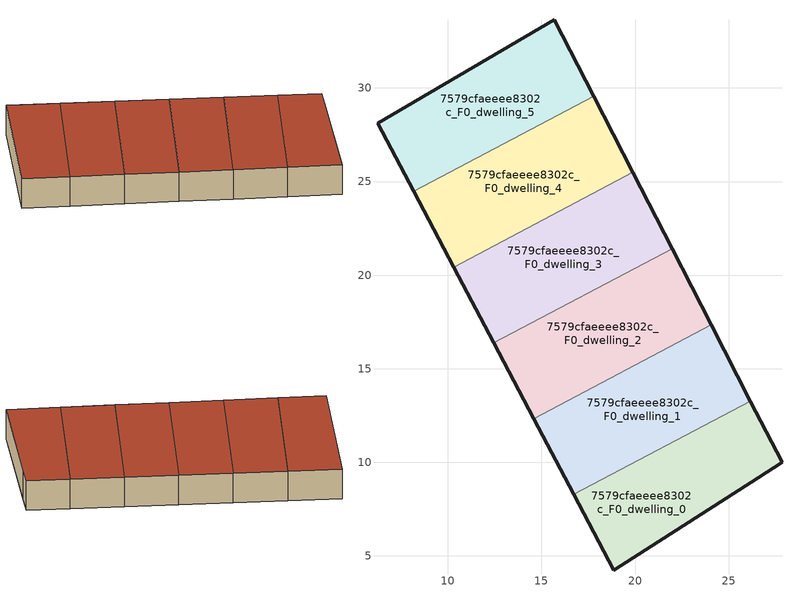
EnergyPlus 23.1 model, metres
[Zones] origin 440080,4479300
7579cfaeeee8302c_F0_dwelling_0
 floor ground (EU_floor_Construction): 26.16,13.27 27.84,10 26.58,9.18 18.87,4.24 16.73,8.29 z0
 wall outside (EU_wall_Construction): 16.73,8.29 18.87,4.24 26.58,9.18 27.84,10 26.16,13.27 z0:3
 wall to 7579cfaeeee8302c_F0_dwelling_1 (EU_wall_Construction): 26.16,13.27 16.73,8.29 z0:3
 roof outside (EU_roof_Construction): 26.58,9.18 27.84,10 26.16,13.27 16.73,8.29 18.87,4.24 z3
7579cfaeeee8302c_F0_dwelling_1
 floor ground (EU_floor_Construction): 24.07,17.35 26.16,13.27 16.73,8.29 14.59,12.34 z0
 wall outside (EU_wall_Construction): 14.59,12.34 16.73,8.29 / 26.16,13.27 24.07,17.35 z0:3
 wall to 7579cfaeeee8302c_F0_dwelling_2 (EU_wall_Construction): 24.07,17.35 14.59,12.34 z0:3
 roof outside (EU_roof_Construction): 26.16,13.27 24.07,17.35 14.59,12.34 16.73,8.29 z3
7579cfaeeee8302c_F0_dwelling_2
 floor ground (EU_floor_Construction): 21.97,21.42 24.07,17.35 14.59,12.34 12.45,16.38 z0
 wall outside (EU_wall_Construction): 12.45,16.38 14.59,12.34 / 24.07,17.35 21.97,21.42 z0:3
 wall to 7579cfaeeee8302c_F0_dwelling_3 (EU_wall_Construction): 21.97,21.42 12.45,16.38 z0:3
 roof outside (EU_roof_Construction): 24.07,17.35 21.97,21.42 12.45,16.38 14.59,12.34 z3
7579cfaeeee8302c_F0_dwelling_3
 floor ground (EU_floor_Construction): 19.88,25.49 21.97,21.42 12.45,16.38 10.31,20.43 z0
 wall outside (EU_wall_Construction): 10.31,20.43 12.45,16.38 / 21.97,21.42 19.88,25.49 z0:3
 wall to 7579cfaeeee8302c_F0_dwelling_4 (EU_wall_Construction): 19.88,25.49 10.31,20.43 z0:3
 roof outside (EU_roof_Construction): 21.97,21.42 19.88,25.49 10.31,20.43 12.45,16.38 z3
7579cfaeeee8302c_F0_dwelling_4
 floor ground (EU_floor_Construction): 17.78,29.57 19.88,25.49 10.31,20.43 8.17,24.48 z0
 wall outside (EU_wall_Construction): 8.17,24.48 10.31,20.43 / 19.88,25.49 17.78,29.57 z0:3
 wall to 7579cfaeeee8302c_F0_dwelling_5 (EU_wall_Construction): 17.78,29.57 8.17,24.48 z0:3
 roof outside (EU_roof_Construction): 19.88,25.49 17.78,29.57 8.17,24.48 10.31,20.43 z3
7579cfaeeee8302c_F0_dwelling_5
 floor ground (EU_floor_Construction): 15.69,33.64 17.78,29.57 8.17,24.48 6.24,28.12 z0
 wall outside (EU_wall_Construction): 17.78,29.57 15.69,33.64 6.24,28.12 8.17,24.48 z0:3
 roof outside (EU_roof_Construction): 17.78,29.57 15.69,33.64 6.24,28.12 8.17,24.48 z3
[Building]
EU S2 Campaign: North Axis=0; Terrain=City; Solar Distribution=FullExterior
[Site:Location]
Madrid: Latitude=40.5; Longitude=-3.5; Time Zone=1; Elevation=609
[SizingPeriod:WeatherFileDays]
AnnualSizingPeriod: Begin Month=1; Begin Day of Month=1; End Month=12; End Day of Month=31; Day of Week for Start Day=Monday; Use Weather File Daylight Saving Period=No; Use Weather File Rain and Snow Indicators=No
[MATERIAL]
EU_InternalMass_Material: Roughness=MediumRough; Thickness=0.1; Conductivity=1; Density=1800; Specific Heat=900; Thermal Absorptance=0.9; Solar Absorptance=0.7; Visible Absorptance=0.7
[MATERIAL:NOMASS] Roughness=MediumRough; Thermal Absorptance=0.9; Solar Absorptance=0.7; Visible Absorptance=0.7
Name | Thermal Resistance
EU_wall_NoMass | 1.60022
EU_roof_NoMass | 1.57597
EU_floor_NoMass | 0.470652
[CONSTRUCTION]
EU_wall_Construction: EU_wall_NoMass
EU_roof_Construction: EU_roof_NoMass
EU_floor_Construction: EU_floor_NoMass
EU_InternalMass_Construction: EU_InternalMass_Material
[ZONE] Type=1; Multiplier=1; Ceiling Height=autocalculate; Floor Area=autocalculate; Part of Total Floor Area=Yes
Name | Volume
7579cfaeeee8302c_F0_dwelling_0 | 131.992
7579cfaeeee8302c_F0_dwelling_1 | 146.896
7579cfaeeee8302c_F0_dwelling_2 | 147.623
7579cfaeeee8302c_F0_dwelling_3 | 148.35
7579cfaeeee8302c_F0_dwelling_4 | 149.077
7579cfaeeee8302c_F0_dwelling_5 | 142.231
[INTERNALMASS] Construction=EU_InternalMass_Construction
Name | Zone or ZoneList | Surface Area
7579cfaeeee8302c_F0_dwelling_0_EU_InternalMass | 7579cfaeeee8302c_F0_dwelling_0 | 43.9975
7579cfaeeee8302c_F0_dwelling_1_EU_InternalMass | 7579cfaeeee8302c_F0_dwelling_1 | 48.9653
7579cfaeeee8302c_F0_dwelling_2_EU_InternalMass | 7579cfaeeee8302c_F0_dwelling_2 | 49.2076
7579cfaeeee8302c_F0_dwelling_3_EU_InternalMass | 7579cfaeeee8302c_F0_dwelling_3 | 49.45
7579cfaeeee8302c_F0_dwelling_4_EU_InternalMass | 7579cfaeeee8302c_F0_dwelling_4 | 49.6924
7579cfaeeee8302c_F0_dwelling_5_EU_InternalMass | 7579cfaeeee8302c_F0_dwelling_5 | 47.4103
[OTHEREQUIPMENT] Fuel Type=Electricity; Design Level Calculation Method=Watts/Area; Power per Zone Floor Area=1; Fraction Latent=0; Fraction Radiant=0; Fraction Lost=0; Carbon Dioxide Generation Rate=0; EndUse Subcategory=EU_Step8_InternalGains
Name | Zone or ZoneList or Space or SpaceList | Schedule
EU_Step8_InternalGain_7579cfaeeee8302c_F0_dwelling_0_f000 | 7579cfaeeee8302c_F0_dwelling_0 | EU_Step8_GainSchedule_7579cfaeeee8302c_F0_dwelling_0_f000
EU_Step8_InternalGain_7579cfaeeee8302c_F0_dwelling_1_f000 | 7579cfaeeee8302c_F0_dwelling_1 | EU_Step8_GainSchedule_7579cfaeeee8302c_F0_dwelling_1_f000
EU_Step8_InternalGain_7579cfaeeee8302c_F0_dwelling_2_f000 | 7579cfaeeee8302c_F0_dwelling_2 | EU_Step8_GainSchedule_7579cfaeeee8302c_F0_dwelling_2_f000
EU_Step8_InternalGain_7579cfaeeee8302c_F0_dwelling_3_f000 | 7579cfaeeee8302c_F0_dwelling_3 | EU_Step8_GainSchedule_7579cfaeeee8302c_F0_dwelling_3_f000
EU_Step8_InternalGain_7579cfaeeee8302c_F0_dwelling_4_f000 | 7579cfaeeee8302c_F0_dwelling_4 | EU_Step8_GainSchedule_7579cfaeeee8302c_F0_dwelling_4_f000
EU_Step8_InternalGain_7579cfaeeee8302c_F0_dwelling_5_f000 | 7579cfaeeee8302c_F0_dwelling_5 | EU_Step8_GainSchedule_7579cfaeeee8302c_F0_dwelling_5_f000
[ZONEVENTILATION:DESIGNFLOWRATE] Schedule=EU_AlwaysOn; Design Flow Rate Calculation Method=AirChanges/Hour; Air Changes per Hour=0.480704; Ventilation Type=Natural; Fan Pressure Rise=0; Fan Total Efficiency=1; Constant Term Coefficient=1; Temperature Term Coefficient=0; Velocity Term Coefficient=0; Velocity Squared Term Coefficient=0; Minimum Indoor Temperature=-100; Maximum Indoor Temperature=100; Delta Temperature=-100; Minimum Outdoor Temperature=-100; Maximum Outdoor Temperature=100; Maximum Wind Speed=40
Name | Zone or ZoneList or Space or SpaceList
EU_ConstantAir_7579cfaeeee8302c_F0_dwelling_0 | 7579cfaeeee8302c_F0_dwelling_0
EU_ConstantAir_7579cfaeeee8302c_F0_dwelling_1 | 7579cfaeeee8302c_F0_dwelling_1
EU_ConstantAir_7579cfaeeee8302c_F0_dwelling_2 | 7579cfaeeee8302c_F0_dwelling_2
EU_ConstantAir_7579cfaeeee8302c_F0_dwelling_3 | 7579cfaeeee8302c_F0_dwelling_3
EU_ConstantAir_7579cfaeeee8302c_F0_dwelling_4 | 7579cfaeeee8302c_F0_dwelling_4
EU_ConstantAir_7579cfaeeee8302c_F0_dwelling_5 | 7579cfaeeee8302c_F0_dwelling_5
[HVACTEMPLATE:THERMOSTAT] Constant Heating Setpoint=20; Constant Cooling Setpoint=50
EU_HeatOnly_7579cfaeeee8302c_F0_dwelling_0; EU_HeatOnly_7579cfaeeee8302c_F0_dwelling_1; EU_HeatOnly_7579cfaeeee8302c_F0_dwelling_2; EU_HeatOnly_7579cfaeeee8302c_F0_dwelling_3; EU_HeatOnly_7579cfaeeee8302c_F0_dwelling_4; EU_HeatOnly_7579cfaeeee8302c_F0_dwelling_5
[HVACTEMPLATE:ZONE:IDEALLOADSAIRSYSTEM] System Availability Schedule=EU_AlwaysOn; Maximum Heating Supply Air Temperature=50; Minimum Cooling Supply Air Temperature=13; Maximum Heating Supply Air Humidity Ratio=0.0156; Minimum Cooling Supply Air Humidity Ratio=0.0077; Heating Limit=NoLimit; Cooling Limit=NoLimit; Heating Availability Schedule=EU_AlwaysOn; Cooling Availability Schedule=EU_CoolingOff; Dehumidification Control Type=ConstantSensibleHeatRatio; Cooling Sensible Heat Ratio=0.7; Dehumidification Setpoint=60; Humidification Control Type=None; Humidification Setpoint=30; Outdoor Air Method=None; Outdoor Air Flow Rate per Person=0.00944; Outdoor Air Flow Rate per Zone Floor Area=0; Outdoor Air Flow Rate per Zone=0; Demand Controlled Ventilation Type=None; Outdoor Air Economizer Type=NoEconomizer; Heat Recovery Type=None; Sensible Heat Recovery Effectiveness=0.7; Latent Heat Recovery Effectiveness=0.65
Name | Template Thermostat
7579cfaeeee8302c_F0_dwelling_0 | EU_HeatOnly_7579cfaeeee8302c_F0_dwelling_0
7579cfaeeee8302c_F0_dwelling_1 | EU_HeatOnly_7579cfaeeee8302c_F0_dwelling_1
7579cfaeeee8302c_F0_dwelling_2 | EU_HeatOnly_7579cfaeeee8302c_F0_dwelling_2
7579cfaeeee8302c_F0_dwelling_3 | EU_HeatOnly_7579cfaeeee8302c_F0_dwelling_3
7579cfaeeee8302c_F0_dwelling_4 | EU_HeatOnly_7579cfaeeee8302c_F0_dwelling_4
7579cfaeeee8302c_F0_dwelling_5 | EU_HeatOnly_7579cfaeeee8302c_F0_dwelling_5
[SIZING:ZONE] Zone Cooling Design Supply Air Temperature Input Method=SupplyAirTemperature; Zone Cooling Design Supply Air Temperature=13; Zone Heating Design Supply Air Temperature Input Method=SupplyAirTemperature; Zone Heating Design Supply Air Temperature=50; Zone Cooling Design Supply Air Humidity Ratio=0.008; Zone Heating Design Supply Air Humidity Ratio=0.008; Cooling Design Air Flow Method=DesignDay; Cooling Design Air Flow Rate=0; Cooling Minimum Air Flow per Zone Floor Area=0.000762; Cooling Minimum Air Flow=0; Cooling Minimum Air Flow Fraction=0.2; Heating Design Air Flow Method=DesignDay; Heating Design Air Flow Rate=0; Heating Maximum Air Flow per Zone Floor Area=0.002032; Heating Maximum Air Flow=0.141576; Heating Maximum Air Flow Fraction=0.3; Account for Dedicated Outdoor Air System=No; Dedicated Outdoor Air System Control Strategy=NeutralSupplyAir; Dedicated Outdoor Air Low Setpoint Temperature for Design=autosize; Dedicated Outdoor Air High Setpoint Temperature for Design=autosize; Zone Load Sizing Method=Sensible Load Only No Latent Load; Zone Latent Cooling Design Supply Air Humidity Ratio Input Method=HumidityRatioDifference; Zone Cooling Design Supply Air Humidity Ratio Difference=0.005; Zone Latent Heating Design Supply Air Humidity Ratio Input Method=HumidityRatioDifference; Zone Humidification Design Supply Air Humidity Ratio Difference=0.005
7579cfaeeee8302c_F0_dwelling_0; 7579cfaeeee8302c_F0_dwelling_1; 7579cfaeeee8302c_F0_dwelling_2; 7579cfaeeee8302c_F0_dwelling_3; 7579cfaeeee8302c_F0_dwelling_4; 7579cfaeeee8302c_F0_dwelling_5
[SCHEDULE:CONSTANT]
Name | Hourly Value
EU_AlwaysOn | 1
EU_CoolingOff | 0
[SCHEDULE:FILE] Column Number=1; Rows to Skip at Top=0; Number of Hours of Data=8760; Column Separator=Comma; Interpolate to Timestep=No; Minutes per Item=60; Adjust Schedule for Daylight Savings=Yes
Name | File
EU_Step8_GainSchedule_7579cfaeeee8302c_F0_dwelling_0_f000 | C:\Users\o_iseri\Desktop\OpenUBEM\openubem\outputs\eu_evidence\EU-11\ES-MAD-BERRUGUETE\idfs\7579cfaeeee8302c\7579cfaeeee8302c_F0_dwelling_0_f000_gain.csv
EU_Step8_GainSchedule_7579cfaeeee8302c_F0_dwelling_1_f000 | C:\Users\o_iseri\Desktop\OpenUBEM\openubem\outputs\eu_evidence\EU-11\ES-MAD-BERRUGUETE\idfs\7579cfaeeee8302c\7579cfaeeee8302c_F0_dwelling_1_f000_gain.csv
EU_Step8_GainSchedule_7579cfaeeee8302c_F0_dwelling_2_f000 | C:\Users\o_iseri\Desktop\OpenUBEM\openubem\outputs\eu_evidence\EU-11\ES-MAD-BERRUGUETE\idfs\7579cfaeeee8302c\7579cfaeeee8302c_F0_dwelling_2_f000_gain.csv
EU_Step8_GainSchedule_7579cfaeeee8302c_F0_dwelling_3_f000 | C:\Users\o_iseri\Desktop\OpenUBEM\openubem\outputs\eu_evidence\EU-11\ES-MAD-BERRUGUETE\idfs\7579cfaeeee8302c\7579cfaeeee8302c_F0_dwelling_3_f000_gain.csv
EU_Step8_GainSchedule_7579cfaeeee8302c_F0_dwelling_4_f000 | C:\Users\o_iseri\Desktop\OpenUBEM\openubem\outputs\eu_evidence\EU-11\ES-MAD-BERRUGUETE\idfs\7579cfaeeee8302c\7579cfaeeee8302c_F0_dwelling_4_f000_gain.csv
EU_Step8_GainSchedule_7579cfaeeee8302c_F0_dwelling_5_f000 | C:\Users\o_iseri\Desktop\OpenUBEM\openubem\outputs\eu_evidence\EU-11\ES-MAD-BERRUGUETE\idfs\7579cfaeeee8302c\7579cfaeeee8302c_F0_dwelling_5_f000_gain.csv
